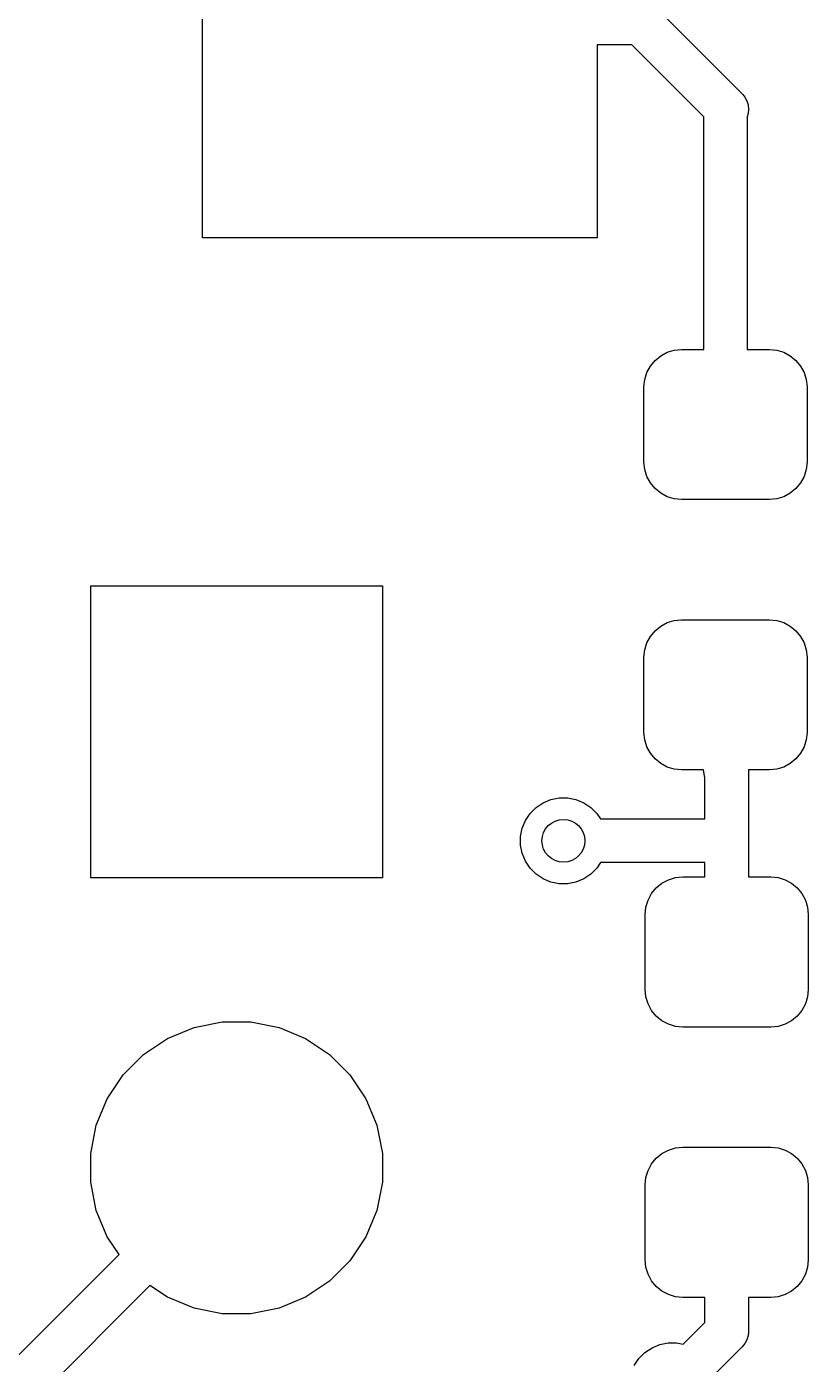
# Model space of a CAD drawing. Extents: x 4.56 to 9.01, y -5.14 to -1.86.
# Drawn here: x 8.1519 to 8.3312, y -2.545 to -2.2383 of the extents above; entities that cross this region are included whole.
import ezdxf

# ---------------------------------------------------------------- set-up
doc = ezdxf.new("R2010")
doc.units = 0
doc.header["$MEASUREMENT"] = 0
doc.layers.add('BLACK', color=7, linetype='CONTINUOUS')

msp = doc.modelspace()

# ---------------------------------------------------------------- linework, layer by layer
at = {"layer": 'BLACK', "linetype": 'CONTINUOUS'}
for p, q in [((8.19222, -2.28671), (8.19222, -2.21171)), ((8.29648, -2.23414), (8.31557, -2.25322)), ((8.2907, -2.2425), (8.28278, -2.2425)), ((8.28278, -2.2425), (8.28278, -2.28671)), ((8.3072, -2.259), (8.2907, -2.2425)), ((8.31557, -2.25322), (8.31576, -2.25338)), ((8.31576, -2.25338), (8.31591, -2.25357)), ((8.31591, -2.25357), (8.31621, -2.25386)), ((8.31621, -2.25386), (8.31668, -2.25443)), ((8.31668, -2.25443), (8.31714, -2.2553)), ((8.31714, -2.2553), (8.31743, -2.25624)), ((8.31743, -2.25624), (8.31752, -2.25722)), ((8.31752, -2.25722), (8.31743, -2.2582)), ((8.3072, -2.3123), (8.3072, -2.259)), ((8.31743, -2.2582), (8.3172, -2.25894)), ((8.3172, -2.25894), (8.3172, -2.3123)), ((8.28278, -2.28671), (8.19222, -2.28671)), ((8.29882, -2.31296), (8.30044, -2.31247)), ((8.30044, -2.31247), (8.30212, -2.3123)), ((8.30212, -2.3123), (8.3072, -2.3123)), ((8.3172, -2.3123), (8.32229, -2.3123)), ((8.32229, -2.3123), (8.32397, -2.31247)), ((8.32397, -2.31247), (8.32559, -2.31296)), ((8.29496, -2.31613), (8.29603, -2.31483)), ((8.29603, -2.31483), (8.29733, -2.31375)), ((8.29733, -2.31375), (8.29882, -2.31296)), ((8.32559, -2.31296), (8.32708, -2.31375)), ((8.32708, -2.31375), (8.32838, -2.31483)), ((8.32838, -2.31483), (8.32945, -2.31613)), ((8.29367, -2.31924), (8.29416, -2.31762)), ((8.29416, -2.31762), (8.29496, -2.31613)), ((8.32945, -2.31613), (8.33025, -2.31762)), ((8.33025, -2.31762), (8.33074, -2.31924)), ((8.2935, -2.32092), (8.29367, -2.31924)), ((8.2935, -2.33814), (8.2935, -2.32092)), ((8.33074, -2.31924), (8.33091, -2.32092)), ((8.33091, -2.32092), (8.33091, -2.33814)), ((8.29367, -2.33982), (8.2935, -2.33814)), ((8.29416, -2.34144), (8.29367, -2.33982)), ((8.33074, -2.33982), (8.33025, -2.34144)), ((8.33091, -2.33814), (8.33074, -2.33982)), ((8.29496, -2.34292), (8.29416, -2.34144)), ((8.29603, -2.34423), (8.29496, -2.34292)), ((8.32945, -2.34292), (8.32838, -2.34423)), ((8.33025, -2.34144), (8.32945, -2.34292)), ((8.29733, -2.3453), (8.29603, -2.34423)), ((8.29882, -2.3461), (8.29733, -2.3453)), ((8.30044, -2.34659), (8.29882, -2.3461)), ((8.32559, -2.3461), (8.32397, -2.34659)), ((8.32708, -2.3453), (8.32559, -2.3461)), ((8.32838, -2.34423), (8.32708, -2.3453)), ((8.30212, -2.34675), (8.30044, -2.34659)), ((8.32229, -2.34675), (8.30212, -2.34675)), ((8.32397, -2.34659), (8.32229, -2.34675)), ((8.16654, -2.43346), (8.16654, -2.36654)), ((8.16654, -2.36654), (8.23346, -2.36654)), ((8.23346, -2.36654), (8.23346, -2.43346)), ((8.29496, -2.37814), (8.29603, -2.37683)), ((8.29603, -2.37683), (8.29733, -2.37576)), ((8.29733, -2.37576), (8.29882, -2.37497)), ((8.29882, -2.37497), (8.30044, -2.37448)), ((8.30044, -2.37448), (8.30212, -2.37431)), ((8.30212, -2.37431), (8.32229, -2.37431)), ((8.32229, -2.37431), (8.32397, -2.37448)), ((8.32397, -2.37448), (8.32559, -2.37497)), ((8.32559, -2.37497), (8.32708, -2.37576)), ((8.32708, -2.37576), (8.32838, -2.37683)), ((8.32838, -2.37683), (8.32945, -2.37814)), ((8.29367, -2.38124), (8.29416, -2.37963)), ((8.29416, -2.37963), (8.29496, -2.37814)), ((8.32945, -2.37814), (8.33025, -2.37963)), ((8.33025, -2.37963), (8.33074, -2.38124)), ((8.2935, -2.38292), (8.29367, -2.38124)), ((8.2935, -2.40015), (8.2935, -2.38292)), ((8.33074, -2.38124), (8.33091, -2.38292)), ((8.33091, -2.38292), (8.33091, -2.40015)), ((8.29367, -2.40183), (8.2935, -2.40015)), ((8.33091, -2.40015), (8.33074, -2.40183)), ((8.29416, -2.40344), (8.29367, -2.40183)), ((8.29496, -2.40493), (8.29416, -2.40344)), ((8.33025, -2.40344), (8.32945, -2.40493)), ((8.33074, -2.40183), (8.33025, -2.40344)), ((8.29603, -2.40624), (8.29496, -2.40493)), ((8.29733, -2.40731), (8.29603, -2.40624)), ((8.29882, -2.4081), (8.29733, -2.40731)), ((8.32708, -2.40731), (8.32559, -2.4081)), ((8.32838, -2.40624), (8.32708, -2.40731)), ((8.32945, -2.40493), (8.32838, -2.40624)), ((8.30044, -2.40859), (8.29882, -2.4081)), ((8.30212, -2.40876), (8.30044, -2.40859)), ((8.30718, -2.40876), (8.30212, -2.40876)), ((8.30728, -2.40974), (8.30718, -2.40876)), ((8.3075, -2.41047), (8.30728, -2.40974)), ((8.3075, -2.42), (8.3075, -2.41047)), ((8.32229, -2.40876), (8.3175, -2.40876)), ((8.3175, -2.40876), (8.31752, -2.40906)), ((8.31752, -2.40906), (8.3175, -2.4093)), ((8.3175, -2.4093), (8.3175, -2.42475)), ((8.32397, -2.40859), (8.32229, -2.40876)), ((8.32559, -2.4081), (8.32397, -2.40859)), ((8.26873, -2.41735), (8.27034, -2.41628)), ((8.27034, -2.41628), (8.27213, -2.41554)), ((8.27213, -2.41554), (8.27403, -2.41516)), ((8.27403, -2.41516), (8.27597, -2.41516)), ((8.27597, -2.41516), (8.27787, -2.41554)), ((8.27787, -2.41554), (8.27966, -2.41628)), ((8.27966, -2.41628), (8.28127, -2.41735)), ((8.26628, -2.42034), (8.26735, -2.41873)), ((8.26735, -2.41873), (8.26873, -2.41735)), ((8.28127, -2.41735), (8.28265, -2.41873)), ((8.28265, -2.41873), (8.2835, -2.42)), ((8.2835, -2.42), (8.3075, -2.42)), ((8.26516, -2.42403), (8.26554, -2.42213)), ((8.26554, -2.42213), (8.26628, -2.42034)), ((8.26516, -2.42597), (8.26516, -2.42403)), ((8.26554, -2.42787), (8.26516, -2.42597)), ((8.3175, -2.42475), (8.31752, -2.425)), ((8.31752, -2.425), (8.3175, -2.42525)), ((8.3175, -2.42525), (8.3175, -2.43327)), ((8.26628, -2.42966), (8.26554, -2.42787)), ((8.26735, -2.43127), (8.26628, -2.42966)), ((8.26873, -2.43265), (8.26735, -2.43127)), ((8.28265, -2.43127), (8.28127, -2.43265)), ((8.2835, -2.43), (8.28265, -2.43127)), ((8.3075, -2.43), (8.2835, -2.43)), ((8.3075, -2.43327), (8.3075, -2.43)), ((8.23346, -2.43346), (8.16654, -2.43346)), ((8.27034, -2.43372), (8.26873, -2.43265)), ((8.27213, -2.43446), (8.27034, -2.43372)), ((8.27403, -2.43484), (8.27213, -2.43446)), ((8.27597, -2.43484), (8.27403, -2.43484)), ((8.27787, -2.43446), (8.27597, -2.43484)), ((8.27966, -2.43372), (8.27787, -2.43446)), ((8.28127, -2.43265), (8.27966, -2.43372)), ((8.29632, -2.43579), (8.29763, -2.43472)), ((8.29763, -2.43472), (8.29912, -2.43392)), ((8.29912, -2.43392), (8.30073, -2.43343)), ((8.30073, -2.43343), (8.30241, -2.43327)), ((8.30241, -2.43327), (8.3075, -2.43327)), ((8.3175, -2.43327), (8.32259, -2.43327)), ((8.32259, -2.43327), (8.32427, -2.43343)), ((8.32427, -2.43343), (8.32588, -2.43392)), ((8.32588, -2.43392), (8.32737, -2.43472)), ((8.32737, -2.43472), (8.32868, -2.43579)), ((8.29445, -2.43858), (8.29525, -2.4371)), ((8.29525, -2.4371), (8.29632, -2.43579)), ((8.32868, -2.43579), (8.32975, -2.4371)), ((8.32975, -2.4371), (8.33055, -2.43858)), ((8.2938, -2.44188), (8.29396, -2.4402)), ((8.29396, -2.4402), (8.29445, -2.43858)), ((8.33055, -2.43858), (8.33104, -2.4402)), ((8.33104, -2.4402), (8.3312, -2.44188)), ((8.2938, -2.4591), (8.2938, -2.44188)), ((8.3312, -2.44188), (8.3312, -2.4591)), ((8.29396, -2.46078), (8.2938, -2.4591)), ((8.3312, -2.4591), (8.33104, -2.46078)), ((8.29445, -2.4624), (8.29396, -2.46078)), ((8.29525, -2.46389), (8.29445, -2.4624)), ((8.33055, -2.4624), (8.32975, -2.46389)), ((8.33104, -2.46078), (8.33055, -2.4624)), ((8.29632, -2.46519), (8.29525, -2.46389)), ((8.29763, -2.46627), (8.29632, -2.46519)), ((8.32868, -2.46519), (8.32737, -2.46627)), ((8.32975, -2.46389), (8.32868, -2.46519)), ((8.18415, -2.47034), (8.19024, -2.46782)), ((8.19024, -2.46782), (8.1967, -2.46654)), ((8.1967, -2.46654), (8.2033, -2.46654)), ((8.2033, -2.46654), (8.20976, -2.46782)), ((8.20976, -2.46782), (8.21585, -2.47034)), ((8.29912, -2.46706), (8.29763, -2.46627)), ((8.30073, -2.46755), (8.29912, -2.46706)), ((8.30241, -2.46772), (8.30073, -2.46755)), ((8.32259, -2.46772), (8.30241, -2.46772)), ((8.32427, -2.46755), (8.32259, -2.46772)), ((8.32588, -2.46706), (8.32427, -2.46755)), ((8.32737, -2.46627), (8.32588, -2.46706)), ((8.17867, -2.47401), (8.18415, -2.47034)), ((8.21585, -2.47034), (8.22133, -2.47401)), ((8.17401, -2.47867), (8.17867, -2.47401)), ((8.22133, -2.47401), (8.22599, -2.47867)), ((8.17034, -2.48415), (8.17401, -2.47867)), ((8.22599, -2.47867), (8.22966, -2.48415)), ((8.16782, -2.49024), (8.17034, -2.48415)), ((8.22966, -2.48415), (8.23218, -2.49024)), ((8.16654, -2.4967), (8.16782, -2.49024)), ((8.23218, -2.49024), (8.23346, -2.4967)), ((8.29763, -2.49673), (8.29912, -2.49593)), ((8.29912, -2.49593), (8.30073, -2.49544)), ((8.30073, -2.49544), (8.30241, -2.49528)), ((8.30241, -2.49528), (8.32259, -2.49528)), ((8.32259, -2.49528), (8.32427, -2.49544)), ((8.32427, -2.49544), (8.32588, -2.49593)), ((8.32588, -2.49593), (8.32737, -2.49673)), ((8.16654, -2.5033), (8.16654, -2.4967)), ((8.23346, -2.4967), (8.23346, -2.5033)), ((8.29445, -2.50059), (8.29525, -2.4991)), ((8.29525, -2.4991), (8.29632, -2.4978)), ((8.29632, -2.4978), (8.29763, -2.49673)), ((8.32737, -2.49673), (8.32868, -2.4978)), ((8.32868, -2.4978), (8.32975, -2.4991)), ((8.32975, -2.4991), (8.33055, -2.50059)), ((8.2938, -2.50389), (8.29396, -2.50221)), ((8.29396, -2.50221), (8.29445, -2.50059)), ((8.33055, -2.50059), (8.33104, -2.50221)), ((8.33104, -2.50221), (8.3312, -2.50389)), ((8.16782, -2.50976), (8.16654, -2.5033)), ((8.23346, -2.5033), (8.23218, -2.50976)), ((8.2938, -2.52111), (8.2938, -2.50389)), ((8.3312, -2.50389), (8.3312, -2.52111)), ((8.17034, -2.51585), (8.16782, -2.50976)), ((8.23218, -2.50976), (8.22966, -2.51585)), ((8.17304, -2.51989), (8.17034, -2.51585)), ((8.22966, -2.51585), (8.22599, -2.52133)), ((8.14793, -2.545), (8.17304, -2.51989)), ((8.29396, -2.52279), (8.2938, -2.52111)), ((8.3312, -2.52111), (8.33104, -2.52279)), ((8.22599, -2.52133), (8.22133, -2.52599)), ((8.29445, -2.52441), (8.29396, -2.52279)), ((8.33104, -2.52279), (8.33055, -2.52441)), ((8.18011, -2.52696), (8.15371, -2.55336)), ((8.18415, -2.52966), (8.18011, -2.52696)), ((8.22133, -2.52599), (8.21585, -2.52966)), ((8.29525, -2.5259), (8.29445, -2.52441)), ((8.29632, -2.5272), (8.29525, -2.5259)), ((8.29763, -2.52827), (8.29632, -2.5272)), ((8.32868, -2.5272), (8.32737, -2.52827)), ((8.32975, -2.5259), (8.32868, -2.5272)), ((8.33055, -2.52441), (8.32975, -2.5259)), ((8.19024, -2.53218), (8.18415, -2.52966)), ((8.21585, -2.52966), (8.20976, -2.53218)), ((8.29912, -2.52907), (8.29763, -2.52827)), ((8.30073, -2.52956), (8.29912, -2.52907)), ((8.30241, -2.52972), (8.30073, -2.52956)), ((8.3075, -2.52972), (8.30241, -2.52972)), ((8.3075, -2.53543), (8.3075, -2.52972)), ((8.32259, -2.52972), (8.3175, -2.52972)), ((8.3175, -2.52972), (8.3175, -2.53725)), ((8.32427, -2.52956), (8.32259, -2.52972)), ((8.32588, -2.52907), (8.32427, -2.52956)), ((8.32737, -2.52827), (8.32588, -2.52907)), ((8.1967, -2.53346), (8.19024, -2.53218)), ((8.2033, -2.53346), (8.1967, -2.53346)), ((8.20976, -2.53218), (8.2033, -2.53346)), ((8.30247, -2.54046), (8.3075, -2.53543)), ((8.31714, -2.53942), (8.31668, -2.54029)), ((8.31743, -2.53848), (8.31714, -2.53942)), ((8.3175, -2.53775), (8.31743, -2.53848)), ((8.3175, -2.53725), (8.31752, -2.5375)), ((8.31752, -2.5375), (8.3175, -2.53775)), ((8.29235, -2.54373), (8.29373, -2.54235)), ((8.29373, -2.54235), (8.29534, -2.54128)), ((8.29534, -2.54128), (8.29713, -2.54054)), ((8.29713, -2.54054), (8.29903, -2.54016)), ((8.29903, -2.54016), (8.30097, -2.54016)), ((8.30097, -2.54016), (8.30247, -2.54046)), ((8.31586, -2.54121), (8.30954, -2.54753)), ((8.31605, -2.54105), (8.31586, -2.54121)), ((8.31668, -2.54029), (8.31605, -2.54105)), ((8.29128, -2.54534), (8.29235, -2.54373))]:
    msp.add_line(p, q, dxfattribs=at)
at = {"layer": 'BLACK'}
msp.add_circle((8.275, -2.425), 0.00492, dxfattribs=at)

doc.saveas('drawing.dxf')
